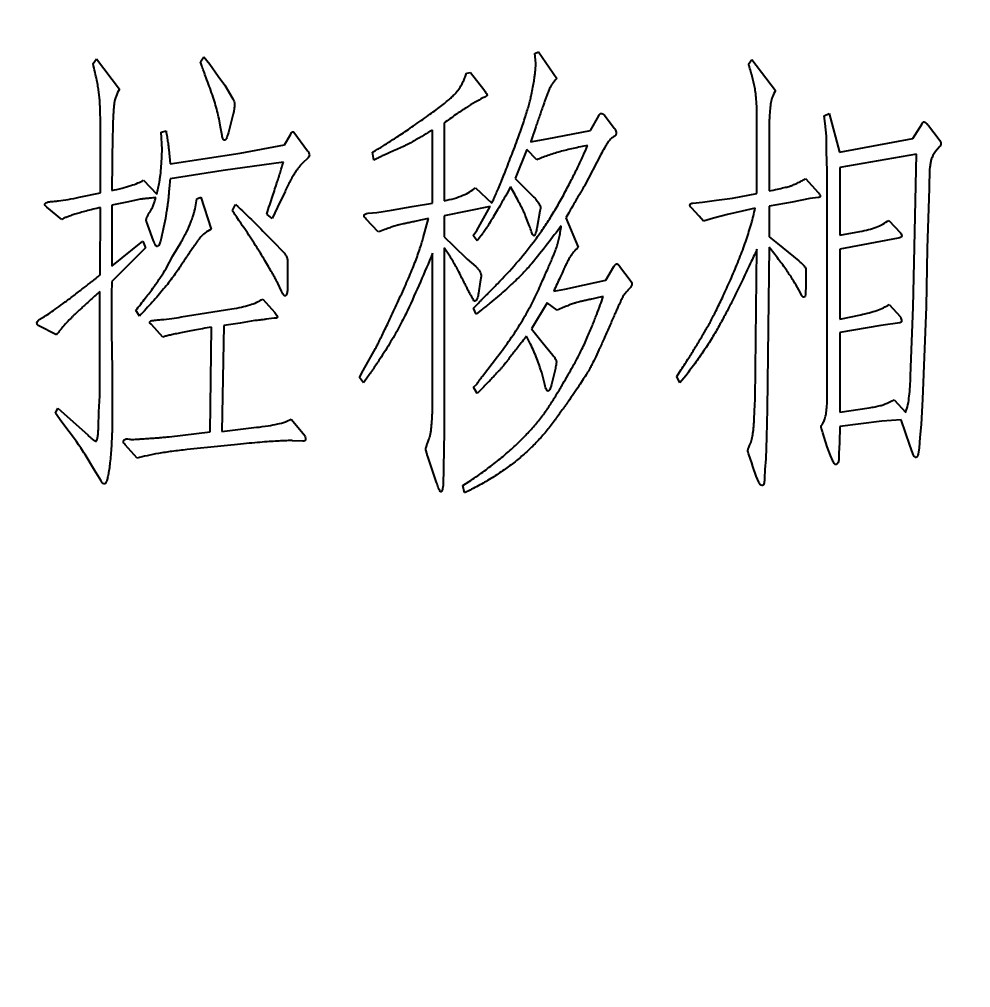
# Model space of a CAD drawing. Header units: millimetres. Extents: x 0 to 420, y 0 to 297.
# Drawn here: x 172.17 to 190.6, y 184.37 to 203.14 of the extents above; entities that cross this region are included whole.
import ezdxf

# ---------------------------------------------------------------- set-up
doc = ezdxf.new("R2010")
doc.units = ezdxf.units.MM
doc.layers.add('10', color=7, linetype='Continuous')
doc.styles.add('SLDTEXTSTYLE2', font='TXT', dxfattribs={"width": 0.7})
doc.dimstyles.new('SLDDIMSTYLE0', dxfattribs={"dimtxt": 3, "dimasz": 4.08, "dimexe": 0, "dimexo": 0.0625, "dimgap": 0.75, "dimtad": 1, "dimlfac": 0.5, "dimrnd": 1e-09, "dimzin": 12, "dimdsep": 46, "dimtxsty": 'SLDTEXTSTYLE2', "dimsah": 1, "dimcen": 0.09, "dimadec": 0, "dimazin": 3, "dimtol": 1, "dimtp": 0.01, "dimtm": 0.01, "dimtfac": 1, "dimtofl": 0, "dimtmove": 0, "dimatfit": 3, "dimfxl": 1, "dimfrac": 2, "dimtolj": 1, "dimarcsym": 0})

# ---------------------------------------------------------------- blocks, each defined once
blk = doc.blocks.new('_D')
at = {"layer": '10'}
for p, q in [((92.05, 150.02), (92.05, 268)), ((207.95, 150.02), (207.95, 268)), ((92.05, 266), (207.95, 266))]:
    blk.add_line(p, q, dxfattribs=at)
for points in [[(92.05, 266), (96.13, 265.492), (96.13, 266.508)], [(207.95, 266), (203.87, 266.508), (203.87, 265.492)]]:
    blk.add_solid(points, dxfattribs=at)
at = {"layer": '10', "char_height": 3, "attachment_point": 1, "style": 'SLDTEXTSTYLE2'}
for s, insert in [('±0.01', (150.035, 269.867)), ('57.95', (139.525, 269.867))]:
    blk.add_mtext(s, dxfattribs=dict(at, insert=insert))
blk = doc.blocks.new('_D_1')
at = {"layer": '10'}
for p, q in [((92.05, 249.98), (227, 249.98)), ((225, 249.98), (225, 150.02)), ((92.05, 150.02), (227, 150.02))]:
    blk.add_line(p, q, dxfattribs=at)
for points in [[(225, 249.98), (224.492, 245.9), (225.508, 245.9)], [(225, 150.02), (225.508, 154.1), (224.492, 154.1)]]:
    blk.add_solid(points, dxfattribs=at)
at = {"layer": '10', "char_height": 3, "attachment_point": 1, "rotation": 90, "style": 'SLDTEXTSTYLE2'}
for s, insert in [('±0.01', (221.133, 200.035)), ('49.98', (221.133, 189.525))]:
    blk.add_mtext(s, dxfattribs=dict(at, insert=insert))

msp = doc.modelspace()

# ---------------------------------------------------------------- linework, layer by layer
at = {"color": 7, "linetype": 'Continuous', "lineweight": 25}
for p, q in [((173.595, 202.279), (173.664, 202.373)), ((173.664, 202.373), (174.105, 201.786)), ((175.675, 202.313), (175.744, 202.408)), ((175.744, 202.408), (175.857, 202.27)), ((182.161, 202.477), (182.23, 202.511)), ((182.179, 202.287), (182.161, 202.477)), ((182.23, 202.511), (182.584, 201.993)), ((175.857, 202.27), (176.02, 202.037)), ((186.301, 202.27), (186.361, 202.357)), ((186.361, 202.357), (186.826, 201.761)), ((176.02, 202.037), (176.15, 201.864)), ((180.833, 202.097), (180.911, 202.106)), ((180.911, 202.106), (181.169, 201.777)), ((176.15, 201.864), (176.306, 201.597)), ((176.314, 201.303), (176.219, 200.941)), ((183.24, 200.983), (183.396, 201.269)), ((183.507, 201.277), (183.698, 201.027)), ((187.767, 201.269), (187.862, 201.312)), ((187.785, 201.121), (187.767, 201.269)), ((187.862, 201.312), (188.061, 200.562)), ((176.064, 201.045), (176.038, 201.208)), ((180.401, 201.13), (180.401, 199.621)), ((186.464, 199.759), (186.464, 201.156)), ((187.811, 200.872), (187.785, 201.121)), ((189.484, 200.829), (189.666, 201.114)), ((189.787, 201.079), (189.994, 200.811)), ((173.975, 200.914), (173.958, 199.819)), ((174.916, 200.949), (175.01, 200.976)), ((174.934, 200.613), (174.916, 200.949)), ((176.098, 200.889), (176.064, 201.045)), ((177.307, 200.707), (177.427, 200.914)), ((177.488, 200.949), (177.755, 200.587)), ((180.177, 199.577), (180.177, 200.992)), ((182.395, 200.82), (183.24, 200.983)), ((186.697, 201.001), (186.697, 199.81)), ((176.444, 200.544), (177.307, 200.707)), ((182.075, 200.76), (182.395, 200.82)), ((188.061, 200.562), (189.484, 200.829)), ((173.742, 199.775), (173.742, 200.492)), ((175.063, 200.613), (175.088, 200.336)), ((175.088, 200.336), (176.444, 200.544)), ((179.012, 200.562), (179.072, 200.596)), ((179.038, 200.406), (179.012, 200.562)), ((182.006, 200.613), (181.774, 200.051)), ((182.196, 200.414), (182.006, 200.613)), ((183.438, 200.518), (183.12, 199.913)), ((189.553, 200.527), (188.069, 200.267)), ((189.519, 198.723), (189.553, 200.527)), ((190.002, 200.665), (189.925, 200.578)), ((177.289, 200.371), (176.115, 200.207)), ((177.755, 200.44), (177.668, 200.362)), ((179.116, 200.449), (179.038, 200.406)), ((176.115, 200.207), (175.088, 200.044)), ((187.827, 195.754), (187.827, 200.138)), ((188.069, 200.267), (188.069, 198.956)), ((174.571, 200.017), (174.83, 199.75)), ((181.774, 200.051), (182.135, 199.699)), ((187.405, 200.051), (187.647, 199.784)), ((173.328, 199.69), (173.742, 199.775)), ((177.316, 199.802), (177.168, 199.499)), ((181.005, 199.871), (181.325, 199.577)), ((181.756, 199.768), (181.687, 199.888)), ((185.99, 199.672), (186.464, 199.759)), ((189.804, 199.862), (189.76, 198.697)), ((174.285, 199.603), (173.958, 199.534)), ((174.485, 199.646), (174.285, 199.603)), ((175.572, 199.465), (175.606, 199.655)), ((175.606, 199.655), (175.684, 199.69)), ((175.684, 199.69), (175.882, 199.068)), ((179.779, 199.508), (180.177, 199.577)), ((185.222, 199.577), (185.411, 199.595)), ((185.411, 199.595), (185.679, 199.629)), ((185.679, 199.629), (185.99, 199.672)), ((187.146, 199.595), (186.697, 199.517)), ((187.491, 199.664), (187.146, 199.595)), ((187.647, 199.681), (187.491, 199.664)), ((172.992, 199.257), (172.698, 199.499)), ((173.733, 198.187), (173.742, 199.491)), ((173.958, 199.534), (173.958, 198.352)), ((176.297, 199.43), (176.357, 199.551)), ((177.168, 199.499), (177.065, 199.275)), ((178.925, 199.379), (179.098, 199.396)), ((179.098, 199.396), (179.383, 199.439)), ((179.383, 199.439), (179.779, 199.508)), ((181.29, 199.508), (180.401, 199.326)), ((181.031, 199.043), (181.29, 199.508)), ((182.257, 199.422), (182.196, 199.085)), ((185.342, 199.319), (185.196, 199.482)), ((186.179, 199.422), (185.894, 199.353)), ((186.43, 199.474), (186.179, 199.422)), ((186.697, 199.517), (186.697, 198.921)), ((177.065, 199.275), (176.961, 199.361)), ((179.123, 199.016), (178.891, 199.266)), ((179.995, 198.905), (180.099, 199.275)), ((180.401, 199.326), (180.401, 198.921)), ((182.057, 199.128), (181.972, 199.344)), ((182.757, 199.292), (182.998, 198.723)), ((185.429, 199.223), (185.342, 199.319)), ((185.618, 199.284), (185.429, 199.223)), ((185.894, 199.353), (185.618, 199.284)), ((189.019, 199.241), (189.243, 198.999)), ((174.769, 198.843), (174.658, 199.146)), ((180.962, 198.947), (181.031, 199.043)), ((188.069, 198.956), (188.458, 199.025)), ((173.958, 198.352), (174.562, 198.836)), ((174.562, 198.836), (174.614, 198.705)), ((175.141, 198.55), (175.304, 198.818)), ((177.065, 198.852), (177.307, 198.602)), ((180.401, 198.921), (180.582, 198.749)), ((181.04, 198.843), (180.962, 198.947)), ((181.118, 198.947), (181.04, 198.843)), ((186.697, 198.921), (186.861, 198.792)), ((189.2, 198.896), (188.069, 198.68)), ((174.614, 198.705), (173.958, 198.058)), ((180.401, 198.705), (180.401, 195.142)), ((180.522, 198.525), (180.401, 198.705)), ((180.582, 198.749), (180.849, 198.49)), ((186.43, 195.771), (186.464, 198.68)), ((186.697, 198.723), (186.663, 195.582)), ((186.861, 198.792), (187.275, 198.456)), ((188.069, 198.68), (188.069, 197.324)), ((189.493, 197.558), (189.519, 198.723)), ((189.76, 198.697), (189.744, 197.566)), ((175.01, 198.309), (175.141, 198.55)), ((180.177, 195.832), (180.177, 198.602)), ((180.849, 198.49), (181.014, 198.343)), ((177.367, 198.334), (177.367, 197.964)), ((183.534, 198.084), (183.689, 198.343)), ((183.801, 198.352), (184.008, 198.084)), ((181.118, 198.153), (181.1, 198.049)), ((183.12, 197.989), (183.534, 198.084)), ((187.413, 198.136), (187.413, 197.964)), ((177.246, 197.869), (177.177, 198.024)), ((181.1, 198.049), (181.065, 197.826)), ((182.524, 197.869), (182.74, 197.904)), ((182.74, 197.904), (183.12, 197.989)), ((187.336, 197.782), (187.275, 197.895)), ((187.413, 197.964), (187.405, 197.826)), ((173.725, 195.84), (173.725, 197.86)), ((176.883, 197.713), (177.116, 197.455)), ((174.493, 197.386), (174.424, 197.497)), ((175.304, 197.368), (176.288, 197.524)), ((180.971, 197.54), (181.049, 197.618)), ((181.022, 197.42), (180.971, 197.54)), ((181.125, 197.506), (181.022, 197.42)), ((182.395, 197.644), (182.092, 197.135)), ((182.593, 197.497), (182.395, 197.644)), ((189.028, 197.609), (189.243, 197.368)), ((189.442, 196.229), (189.493, 197.558)), ((189.744, 197.566), (189.675, 195.771)), ((172.552, 197.317), (172.655, 197.377)), ((177.108, 197.342), (176.952, 197.324)), ((188.069, 197.324), (188.476, 197.411)), ((172.888, 197.023), (172.534, 197.204)), ((174.95, 196.979), (174.727, 197.221)), ((175.866, 195.142), (175.891, 197.17)), ((176.133, 197.204), (176.089, 195.15)), ((176.444, 197.248), (176.133, 197.204)), ((176.729, 197.299), (176.444, 197.248)), ((182.092, 197.135), (182.299, 196.876)), ((188.863, 197.204), (188.069, 197.066)), ((189.235, 197.255), (188.863, 197.204)), ((182.075, 196.841), (181.997, 196.997)), ((188.069, 197.066), (188.069, 195.522)), ((173.958, 196.833), (173.967, 196.22)), ((178.831, 196.332), (179.072, 196.755)), ((182.299, 196.876), (182.506, 196.626)), ((181.143, 196.22), (181.436, 196.599)), ((173.967, 196.22), (173.967, 195.607)), ((178.762, 196.194), (178.831, 196.332)), ((178.839, 196.091), (178.762, 196.194)), ((178.9, 196.178), (178.839, 196.091)), ((182.352, 196.056), (182.291, 196.289)), ((182.55, 196.341), (182.481, 196.056)), ((184.911, 196.212), (184.997, 196.35)), ((184.971, 196.091), (184.911, 196.212)), ((185.084, 196.229), (184.971, 196.091)), ((180.971, 196.005), (181.031, 196.065)), ((181.04, 195.883), (180.971, 196.005)), ((173.708, 195.529), (173.725, 195.84)), ((181.109, 195.953), (181.04, 195.883)), ((189.001, 195.702), (189.062, 195.736)), ((189.062, 195.736), (189.122, 195.763)), ((189.122, 195.763), (189.346, 195.513)), ((189.675, 195.771), (189.649, 195.28)), ((172.87, 195.504), (172.914, 195.598)), ((172.992, 195.331), (172.87, 195.504)), ((172.914, 195.598), (173.5, 195.073)), ((173.699, 195.228), (173.708, 195.529)), ((186.663, 195.582), (186.646, 195.038)), ((188.069, 195.522), (188.639, 195.607)), ((173.277, 194.951), (172.992, 195.331)), ((177.436, 195.384), (177.668, 195.107)), ((188.069, 195.246), (188.061, 194.926)), ((188.881, 195.349), (188.069, 195.246)), ((189.261, 195.375), (188.881, 195.349)), ((189.424, 194.882), (189.261, 195.375)), ((189.649, 195.28), (189.622, 195.029)), ((175.072, 195.046), (175.866, 195.142)), ((176.089, 195.15), (176.763, 195.228)), ((180.401, 195.142), (180.384, 194.097)), ((187.767, 195.038), (187.742, 195.124)), ((174.45, 194.632), (174.216, 194.891)), ((176.073, 194.866), (175.417, 194.797)), ((177.661, 194.96), (177.461, 194.969)), ((186.646, 195.038), (186.637, 194.615)), ((187.827, 194.848), (187.767, 195.038)), ((188.061, 194.926), (188.052, 194.728)), ((189.484, 194.719), (189.424, 194.882)), ((189.622, 195.029), (189.606, 194.831)), ((173.622, 194.399), (173.44, 194.701)), ((186.361, 194.537), (186.308, 194.701)), ((187.889, 194.684), (187.827, 194.848)), ((187.931, 194.581), (187.889, 194.684)), ((188.052, 194.728), (188.052, 194.606)), ((189.606, 194.831), (189.588, 194.71)), ((180.255, 194.158), (180.099, 194.624)), ((186.386, 194.468), (186.361, 194.537)), ((186.637, 194.615), (186.619, 194.408)), ((173.751, 194.192), (173.622, 194.399)), ((186.447, 194.279), (186.386, 194.468)), ((186.619, 194.408), (186.611, 194.244)), ((180.764, 194.097), (180.884, 194.175)), ((186.499, 194.166), (186.447, 194.279)), ((180.798, 193.959), (180.764, 194.097)), ((180.902, 194.01), (180.798, 193.959))]:
    msp.add_line(p, q, dxfattribs=at)
for points, knots in [([(173.742, 200.492), (173.742, 200.564), (173.743, 200.701), (173.741, 200.898), (173.74, 201.077), (173.737, 201.237), (173.733, 201.381), (173.729, 201.511), (173.72, 201.625), (173.708, 201.732), (173.69, 201.842), (173.666, 201.968), (173.634, 202.116), (173.608, 202.222), (173.595, 202.279)], [0, 0, 0, 0, 0.1194027, 0.2288575, 0.3283623, 0.417215, 0.4968453, 0.5686854, 0.6328443, 0.6886491, 0.746955, 0.8186014, 0.9029391, 1, 1, 1, 1]), ([(176.038, 201.208), (176.027, 201.258), (176.004, 201.359), (175.96, 201.514), (175.908, 201.676), (175.849, 201.84), (175.792, 201.993), (175.745, 202.125), (175.705, 202.228), (175.684, 202.288), (175.675, 202.313)], [0, 0, 0, 0, 0.1297652, 0.2678342, 0.4144366, 0.5693944, 0.7157125, 0.8373463, 0.9312041, 1, 1, 1, 1]), ([(181.325, 199.577), (181.338, 199.604), (181.366, 199.662), (181.409, 199.756), (181.455, 199.866), (181.506, 199.988), (181.563, 200.125), (181.62, 200.277), (181.685, 200.442), (181.751, 200.617), (181.816, 200.792), (181.876, 200.958), (181.93, 201.111), (181.976, 201.25), (182.014, 201.377), (182.048, 201.488), (182.074, 201.587), (182.096, 201.698), (182.119, 201.816), (182.141, 201.939), (182.157, 202.038), (182.166, 202.116), (182.17, 202.178), (182.177, 202.225), (182.177, 202.26), (182.178, 202.28), (182.179, 202.287)], [0, 0, 0, 0, 0.031236, 0.067691, 0.109013, 0.155568, 0.207358, 0.264469, 0.326402, 0.393413, 0.460686, 0.522567, 0.579057, 0.630869, 0.676747, 0.717824, 0.753436, 0.784076, 0.83605, 0.880133, 0.915018, 0.942059, 0.962728, 0.979388, 0.99193, 1, 1, 1, 1]), ([(186.464, 201.156), (186.464, 201.226), (186.463, 201.356), (186.456, 201.536), (186.443, 201.686), (186.416, 201.85), (186.371, 202.042), (186.325, 202.192), (186.301, 202.27)], [0, 0, 0, 0, 0.185275, 0.344699, 0.47745, 0.58498, 0.784463, 1, 1, 1, 1]), ([(179.072, 200.596), (179.098, 200.611), (179.152, 200.642), (179.238, 200.695), (179.332, 200.758), (179.439, 200.823), (179.552, 200.902), (179.678, 200.984), (179.812, 201.076), (179.952, 201.174), (180.089, 201.27), (180.216, 201.362), (180.328, 201.446), (180.424, 201.524), (180.507, 201.593), (180.574, 201.656), (180.629, 201.709), (180.677, 201.772), (180.724, 201.844), (180.771, 201.929), (180.807, 202.013), (180.824, 202.07), (180.833, 202.097)], [0, 0, 0, 0, 0.037666, 0.080259, 0.128088, 0.181488, 0.239691, 0.303458, 0.372494, 0.446503, 0.520067, 0.586446, 0.64566, 0.698504, 0.743911, 0.78305, 0.814877, 0.840369, 0.883833, 0.9246, 0.963476, 1, 1, 1, 1]), ([(182.584, 201.993), (182.554, 201.959), (182.501, 201.897), (182.451, 201.819), (182.428, 201.763), (182.412, 201.725), (182.396, 201.674), (182.371, 201.613), (182.347, 201.539), (182.315, 201.456), (182.283, 201.359), (182.247, 201.256), (182.211, 201.154), (182.18, 201.059), (182.15, 200.979), (182.128, 200.91), (182.109, 200.854), (182.094, 200.812), (182.083, 200.781), (182.078, 200.766), (182.075, 200.76)], [0, 0, 0, 0, 0.1021202, 0.1832415, 0.2049861, 0.2357377, 0.2760716, 0.3248615, 0.3823531, 0.4491919, 0.5247398, 0.609316, 0.6929932, 0.7673323, 0.8308426, 0.8850164, 0.9283597, 0.9626751, 0.9858514, 1, 1, 1, 1]), ([(174.105, 201.786), (174.082, 201.741), (174.037, 201.653), (174.006, 201.528), (173.993, 201.408), (173.987, 201.279), (173.978, 201.11), (173.976, 200.984), (173.975, 200.914)], [0, 0, 0, 0, 0.170651, 0.330631, 0.431657, 0.575304, 0.766205, 1, 1, 1, 1]), ([(181.169, 201.777), (181.178, 201.765), (181.194, 201.742), (181.213, 201.711), (181.226, 201.689), (181.234, 201.672), (181.231, 201.655), (181.212, 201.644), (181.187, 201.628), (181.165, 201.619), (181.152, 201.614)], [0, 0, 0, 0, 0.205606, 0.36451, 0.480123, 0.551143, 0.602907, 0.69061, 0.821564, 1, 1, 1, 1]), ([(186.826, 201.761), (186.804, 201.72), (186.763, 201.645), (186.727, 201.522), (186.717, 201.392), (186.707, 201.275), (186.702, 201.177), (186.7, 201.11), (186.697, 201.052), (186.697, 201.017), (186.697, 201.001)], [0, 0, 0, 0, 0.177397, 0.329377, 0.486134, 0.680113, 0.778583, 0.865519, 0.939352, 1, 1, 1, 1]), ([(176.306, 201.597), (176.315, 201.58), (176.334, 201.548), (176.341, 201.5), (176.339, 201.458), (176.333, 201.416), (176.326, 201.363), (176.318, 201.324), (176.314, 201.303)], [0, 0, 0, 0, 0.192714, 0.368425, 0.469901, 0.61033, 0.78538, 1, 1, 1, 1]), ([(181.152, 201.614), (181.102, 201.587), (180.991, 201.528), (180.816, 201.419), (180.615, 201.285), (180.475, 201.184), (180.401, 201.13)], [0, 0, 0, 0, 0.191855, 0.421531, 0.691473, 1, 1, 1, 1]), ([(183.396, 201.269), (183.402, 201.28), (183.413, 201.301), (183.445, 201.319), (183.48, 201.305), (183.497, 201.288), (183.507, 201.277)], [0, 0, 0, 0, 0.282135, 0.481635, 0.696131, 1, 1, 1, 1]), ([(189.666, 201.114), (189.671, 201.125), (189.678, 201.143), (189.703, 201.156), (189.72, 201.144), (189.739, 201.131), (189.762, 201.108), (189.778, 201.09), (189.787, 201.079)], [0, 0, 0, 0, 0.215133, 0.337937, 0.422923, 0.564317, 0.752518, 1, 1, 1, 1]), ([(175.01, 200.976), (175.017, 200.937), (175.029, 200.865), (175.044, 200.766), (175.057, 200.684), (175.061, 200.634), (175.063, 200.613)], [0, 0, 0, 0, 0.32133, 0.596285, 0.82146, 1, 1, 1, 1]), ([(176.219, 200.941), (176.212, 200.919), (176.201, 200.879), (176.183, 200.831), (176.165, 200.802), (176.142, 200.791), (176.124, 200.804), (176.112, 200.824), (176.103, 200.853), (176.1, 200.876), (176.098, 200.889)], [0, 0, 0, 0, 0.250992, 0.431997, 0.545337, 0.612734, 0.675718, 0.757449, 0.862115, 1, 1, 1, 1]), ([(177.427, 200.914), (177.432, 200.924), (177.44, 200.94), (177.456, 200.959), (177.476, 200.961), (177.484, 200.953), (177.488, 200.949)], [0, 0, 0, 0, 0.3763871, 0.6369727, 0.7996617, 1, 1, 1, 1]), ([(180.177, 200.992), (180.12, 200.959), (180.008, 200.892), (179.867, 200.81), (179.749, 200.743), (179.649, 200.694), (179.54, 200.64), (179.423, 200.588), (179.315, 200.54), (179.226, 200.5), (179.162, 200.471), (179.128, 200.455), (179.116, 200.449)], [0, 0, 0, 0, 0.165712, 0.327949, 0.411395, 0.504813, 0.607338, 0.719044, 0.824548, 0.90558, 0.964536, 1, 1, 1, 1]), ([(183.698, 201.027), (183.71, 201.01), (183.731, 200.981), (183.739, 200.936), (183.732, 200.905), (183.719, 200.881), (183.687, 200.86), (183.647, 200.836), (183.602, 200.792), (183.557, 200.727), (183.5, 200.633), (183.461, 200.559), (183.438, 200.518)], [0, 0, 0, 0, 0.100164, 0.166537, 0.214771, 0.247815, 0.297423, 0.393478, 0.47319, 0.597792, 0.775278, 1, 1, 1, 1]), ([(187.827, 200.138), (187.826, 200.163), (187.823, 200.218), (187.821, 200.308), (187.816, 200.41), (187.814, 200.521), (187.813, 200.631), (187.812, 200.727), (187.81, 200.806), (187.811, 200.852), (187.811, 200.872)], [0, 0, 0, 0, 0.102884, 0.224842, 0.364263, 0.522782, 0.67953, 0.810158, 0.918147, 1, 1, 1, 1]), ([(181.049, 197.618), (181.051, 197.621), (181.059, 197.629), (181.077, 197.647), (181.106, 197.678), (181.148, 197.721), (181.203, 197.776), (181.269, 197.843), (181.347, 197.923), (181.528, 198.109), (181.801, 198.4), (182.08, 198.747), (182.29, 199.035), (182.443, 199.266), (182.593, 199.512), (182.735, 199.769), (182.869, 200.023), (182.987, 200.264), (183.093, 200.483), (183.152, 200.624), (183.18, 200.691)], [0, 0, 0, 0, 0.002399, 0.009116, 0.020395, 0.03647, 0.056864, 0.082055, 0.111564, 0.145634, 0.289214, 0.428888, 0.499331, 0.573011, 0.649294, 0.728877, 0.806732, 0.877894, 0.942398, 1, 1, 1, 1]), ([(183.18, 200.691), (183.087, 200.673), (182.908, 200.638), (182.65, 200.574), (182.414, 200.501), (182.266, 200.443), (182.196, 200.414)], [0, 0, 0, 0, 0.277553, 0.534838, 0.776801, 1, 1, 1, 1]), ([(189.994, 200.811), (190.004, 200.796), (190.019, 200.771), (190.032, 200.731), (190.024, 200.695), (190.01, 200.676), (190.002, 200.665)], [0, 0, 0, 0, 0.329228, 0.559959, 0.755943, 1, 1, 1, 1]), ([(174.83, 199.75), (174.839, 199.788), (174.856, 199.866), (174.879, 199.965), (174.893, 200.054), (174.906, 200.134), (174.912, 200.227), (174.92, 200.327), (174.926, 200.423), (174.929, 200.504), (174.932, 200.565), (174.933, 200.599), (174.934, 200.613)], [0, 0, 0, 0, 0.135283, 0.273431, 0.352314, 0.444243, 0.55172, 0.672364, 0.789981, 0.883994, 0.953022, 1, 1, 1, 1]), ([(177.755, 200.587), (177.765, 200.572), (177.781, 200.548), (177.787, 200.52), (177.79, 200.509)], [0, 0, 0, 0, 0.613346, 1, 1, 1, 1]), ([(177.79, 200.509), (177.786, 200.496), (177.78, 200.47), (177.763, 200.45), (177.755, 200.44)], [0, 0, 0, 0, 0.51812, 1, 1, 1, 1]), ([(189.925, 200.578), (189.907, 200.553), (189.873, 200.505), (189.84, 200.424), (189.823, 200.342), (189.813, 200.268), (189.808, 200.193), (189.806, 200.108), (189.803, 199.994), (189.804, 199.909), (189.804, 199.862)], [0, 0, 0, 0, 0.1259422, 0.2397624, 0.3495024, 0.4645081, 0.5406519, 0.656381, 0.808355, 1, 1, 1, 1]), ([(176.961, 199.361), (176.98, 199.42), (177.017, 199.534), (177.071, 199.697), (177.12, 199.846), (177.163, 199.98), (177.201, 200.099), (177.235, 200.203), (177.262, 200.292), (177.28, 200.346), (177.289, 200.371)], [0, 0, 0, 0, 0.175932, 0.338151, 0.485139, 0.61804, 0.73571, 0.838149, 0.926506, 1, 1, 1, 1]), ([(177.668, 200.362), (177.656, 200.35), (177.629, 200.324), (177.589, 200.277), (177.549, 200.22), (177.505, 200.156), (177.461, 200.081), (177.413, 199.997), (177.365, 199.903), (177.332, 199.837), (177.316, 199.802)], [0, 0, 0, 0, 0.07883, 0.170145, 0.274719, 0.392533, 0.522741, 0.668174, 0.82636, 1, 1, 1, 1]), ([(173.958, 199.819), (174.025, 199.834), (174.149, 199.861), (174.317, 199.912), (174.457, 199.959), (174.536, 199.999), (174.571, 200.017)], [0, 0, 0, 0, 0.317525, 0.590118, 0.817528, 1, 1, 1, 1]), ([(175.088, 200.044), (175.084, 199.996), (175.075, 199.906), (175.063, 199.785), (175.057, 199.69), (175.05, 199.625), (175.045, 199.572), (175.034, 199.514), (175.022, 199.433), (175, 199.292), (174.965, 199.098), (174.923, 198.922), (174.894, 198.812), (174.879, 198.772), (174.864, 198.746), (174.843, 198.733), (174.821, 198.741), (174.804, 198.763), (174.785, 198.798), (174.775, 198.827), (174.769, 198.843)], [0, 0, 0, 0, 0.098064, 0.182206, 0.247193, 0.290595, 0.314918, 0.354254, 0.410204, 0.481915, 0.643533, 0.809462, 0.847191, 0.875099, 0.894984, 0.907737, 0.920313, 0.938035, 0.964713, 1, 1, 1, 1]), ([(186.697, 199.81), (186.753, 199.821), (186.852, 199.842), (186.981, 199.873), (187.074, 199.895), (187.15, 199.919), (187.223, 199.953), (187.291, 199.987), (187.343, 200.014), (187.373, 200.032), (187.393, 200.042), (187.402, 200.049), (187.405, 200.051)], [0, 0, 0, 0, 0.225562, 0.403299, 0.529184, 0.605889, 0.71904, 0.847995, 0.909458, 0.954271, 0.985409, 1, 1, 1, 1]), ([(180.401, 199.621), (180.467, 199.635), (180.59, 199.661), (180.756, 199.721), (180.897, 199.785), (180.971, 199.844), (181.005, 199.871)], [0, 0, 0, 0, 0.30614, 0.572686, 0.8009, 1, 1, 1, 1]), ([(181.687, 199.888), (181.655, 199.829), (181.593, 199.717), (181.501, 199.559), (181.421, 199.416), (181.344, 199.291), (181.279, 199.18), (181.218, 199.088), (181.167, 199.011), (181.133, 198.967), (181.118, 198.947)], [0, 0, 0, 0, 0.182026, 0.34804, 0.497915, 0.630819, 0.747584, 0.847483, 0.931915, 1, 1, 1, 1]), ([(181.972, 199.344), (181.96, 199.372), (181.934, 199.433), (181.884, 199.529), (181.825, 199.643), (181.78, 199.724), (181.756, 199.768)], [0, 0, 0, 0, 0.18787, 0.4163856, 0.6870631, 1, 1, 1, 1]), ([(183.12, 199.913), (183.116, 199.905), (183.104, 199.883), (183.081, 199.843), (183.049, 199.789), (183.01, 199.718), (182.958, 199.634), (182.9, 199.532), (182.832, 199.417), (182.783, 199.335), (182.757, 199.292)], [0, 0, 0, 0, 0.038141, 0.103362, 0.191719, 0.302328, 0.440945, 0.603338, 0.788877, 1, 1, 1, 1]), ([(187.647, 199.784), (187.658, 199.771), (187.675, 199.749), (187.696, 199.715), (187.679, 199.685), (187.659, 199.682), (187.647, 199.681)], [0, 0, 0, 0, 0.370843, 0.60044, 0.764877, 1, 1, 1, 1]), ([(172.698, 199.499), (172.689, 199.505), (172.674, 199.516), (172.661, 199.536), (172.655, 199.555), (172.672, 199.574), (172.695, 199.591), (172.726, 199.599), (172.758, 199.601), (172.799, 199.608), (172.857, 199.612), (172.963, 199.623), (173.123, 199.646), (173.256, 199.674), (173.328, 199.69)], [0, 0, 0, 0, 0.041592, 0.071778, 0.092149, 0.113981, 0.163227, 0.205088, 0.237078, 0.291077, 0.366724, 0.466025, 0.711351, 1, 1, 1, 1]), ([(174.812, 199.681), (174.772, 199.677), (174.7, 199.67), (174.606, 199.66), (174.537, 199.652), (174.499, 199.648), (174.485, 199.646)], [0, 0, 0, 0, 0.366821, 0.655955, 0.867013, 1, 1, 1, 1]), ([(174.658, 199.146), (174.652, 199.159), (174.642, 199.182), (174.635, 199.213), (174.626, 199.236), (174.626, 199.256), (174.631, 199.273), (174.633, 199.291), (174.643, 199.309), (174.656, 199.332), (174.674, 199.366), (174.702, 199.407), (174.733, 199.459), (174.76, 199.524), (174.789, 199.598), (174.804, 199.652), (174.812, 199.681)], [0, 0, 0, 0, 0.071094, 0.128217, 0.167207, 0.19361, 0.229429, 0.260932, 0.287518, 0.332825, 0.398871, 0.484937, 0.589468, 0.709662, 0.846152, 1, 1, 1, 1]), ([(182.135, 199.699), (182.149, 199.684), (182.173, 199.657), (182.204, 199.618), (182.228, 199.586), (182.245, 199.552), (182.258, 199.523), (182.27, 199.495), (182.269, 199.462), (182.262, 199.438), (182.257, 199.422)], [0, 0, 0, 0, 0.187253, 0.34112, 0.467769, 0.562714, 0.695303, 0.767505, 0.8436, 1, 1, 1, 1]), ([(185.196, 199.482), (185.189, 199.489), (185.174, 199.503), (185.161, 199.533), (185.178, 199.571), (185.206, 199.575), (185.222, 199.577)], [0, 0, 0, 0, 0.216323, 0.441971, 0.6659, 1, 1, 1, 1]), ([(173.742, 199.491), (173.693, 199.48), (173.599, 199.457), (173.467, 199.423), (173.35, 199.39), (173.249, 199.362), (173.162, 199.334), (173.092, 199.306), (173.035, 199.284), (173.005, 199.265), (172.992, 199.257)], [0, 0, 0, 0, 0.19196, 0.366222, 0.519277, 0.65428, 0.768651, 0.864133, 0.941862, 1, 1, 1, 1]), ([(175.304, 198.818), (175.339, 198.882), (175.408, 199.008), (175.478, 199.168), (175.519, 199.288), (175.547, 199.359), (175.562, 199.417), (175.569, 199.45), (175.572, 199.465)], [0, 0, 0, 0, 0.314319, 0.611935, 0.745543, 0.853799, 0.938586, 1, 1, 1, 1]), ([(177.177, 198.024), (177.169, 198.038), (177.149, 198.073), (177.112, 198.139), (177.06, 198.229), (176.996, 198.34), (176.923, 198.469), (176.837, 198.61), (176.741, 198.76), (176.639, 198.916), (176.539, 199.068), (176.446, 199.205), (176.367, 199.324), (176.319, 199.397), (176.297, 199.43)], [0, 0, 0, 0, 0.029325, 0.074508, 0.136597, 0.215594, 0.306341, 0.405532, 0.513209, 0.628984, 0.742405, 0.841727, 0.927805, 1, 1, 1, 1]), ([(176.357, 199.551), (176.476, 199.439), (176.717, 199.212), (176.948, 198.973), (177.065, 198.852)], [0, 0, 0, 0, 0.492331, 1, 1, 1, 1]), ([(178.891, 199.266), (178.879, 199.277), (178.858, 199.295), (178.844, 199.337), (178.876, 199.372), (178.907, 199.376), (178.925, 199.379)], [0, 0, 0, 0, 0.272612, 0.477524, 0.683504, 1, 1, 1, 1]), ([(184.997, 196.35), (185.046, 196.425), (185.14, 196.57), (185.272, 196.782), (185.392, 196.98), (185.484, 197.139), (185.557, 197.266), (185.61, 197.371), (185.67, 197.485), (185.731, 197.61), (185.795, 197.744), (185.861, 197.89), (185.932, 198.046), (186.028, 198.264), (186.141, 198.538), (186.259, 198.862), (186.356, 199.171), (186.406, 199.375), (186.43, 199.474)], [0, 0, 0, 0, 0.077938, 0.149944, 0.21705, 0.278764, 0.309759, 0.344035, 0.381122, 0.421519, 0.464571, 0.510956, 0.560496, 0.613044, 0.718293, 0.817951, 0.911741, 1, 1, 1, 1]), ([(180.099, 199.275), (180.057, 199.266), (179.977, 199.25), (179.865, 199.225), (179.766, 199.205), (179.682, 199.187), (179.612, 199.172), (179.556, 199.159), (179.514, 199.148), (179.473, 199.14), (179.42, 199.123), (179.343, 199.096), (179.241, 199.06), (179.165, 199.032), (179.123, 199.016)], [0, 0, 0, 0, 0.127936, 0.241746, 0.341166, 0.426457, 0.497621, 0.55343, 0.596356, 0.624877, 0.678882, 0.760437, 0.866393, 1, 1, 1, 1]), ([(188.458, 199.025), (188.514, 199.035), (188.622, 199.056), (188.772, 199.105), (188.905, 199.164), (188.982, 199.216), (189.019, 199.241)], [0, 0, 0, 0, 0.2823166, 0.5415716, 0.780174, 1, 1, 1, 1]), ([(175.882, 199.068), (175.841, 199.046), (175.759, 199.001), (175.682, 198.922), (175.635, 198.86), (175.604, 198.817), (175.567, 198.765), (175.525, 198.703), (175.476, 198.632), (175.422, 198.551), (175.362, 198.461), (175.298, 198.361), (175.227, 198.255), (175.146, 198.144), (175.058, 198.027), (174.961, 197.908), (174.855, 197.783), (174.743, 197.654), (174.621, 197.521), (174.536, 197.432), (174.493, 197.386)], [0, 0, 0, 0, 0.063531, 0.128193, 0.147298, 0.171065, 0.200315, 0.234241, 0.273658, 0.317759, 0.367352, 0.421632, 0.479949, 0.542511, 0.609027, 0.679433, 0.753412, 0.831435, 0.913477, 1, 1, 1, 1]), ([(182.671, 199.137), (182.581, 199.017), (182.395, 198.77), (182.177, 198.495), (182.016, 198.308), (181.922, 198.207), (181.816, 198.102), (181.7, 197.991), (181.572, 197.876), (181.433, 197.757), (181.284, 197.632), (181.179, 197.549), (181.125, 197.506)], [0, 0, 0, 0, 0.199761, 0.410514, 0.466741, 0.528065, 0.593763, 0.665087, 0.741306, 0.82205, 0.908515, 1, 1, 1, 1]), ([(181.436, 196.599), (181.519, 196.71), (181.68, 196.925), (181.895, 197.254), (182.08, 197.578), (182.21, 197.844), (182.298, 198.048), (182.358, 198.184), (182.413, 198.305), (182.458, 198.413), (182.497, 198.507), (182.53, 198.585), (182.556, 198.65), (182.58, 198.719), (182.607, 198.8), (182.632, 198.903), (182.653, 199.016), (182.665, 199.096), (182.671, 199.137)], [0, 0, 0, 0, 0.145237, 0.283117, 0.413844, 0.537761, 0.595668, 0.647738, 0.694382, 0.735835, 0.770862, 0.801053, 0.825653, 0.844261, 0.878203, 0.915234, 0.955923, 1, 1, 1, 1]), ([(182.196, 199.085), (182.191, 199.059), (182.182, 199.016), (182.167, 198.972), (182.147, 198.936), (182.107, 198.965), (182.09, 199.032), (182.07, 199.092), (182.057, 199.128)], [0, 0, 0, 0, 0.212622, 0.351848, 0.421705, 0.476792, 0.686126, 1, 1, 1, 1]), ([(189.243, 198.999), (189.252, 198.987), (189.267, 198.967), (189.272, 198.928), (189.241, 198.902), (189.216, 198.898), (189.2, 198.896)], [0, 0, 0, 0, 0.30045, 0.493406, 0.69491, 1, 1, 1, 1]), ([(179.072, 196.755), (179.084, 196.779), (179.11, 196.83), (179.153, 196.915), (179.201, 197.015), (179.256, 197.13), (179.318, 197.259), (179.385, 197.403), (179.459, 197.562), (179.538, 197.732), (179.617, 197.904), (179.691, 198.073), (179.759, 198.232), (179.821, 198.383), (179.875, 198.525), (179.92, 198.66), (179.962, 198.784), (179.985, 198.866), (179.995, 198.905)], [0, 0, 0, 0, 0.03369, 0.073971, 0.121335, 0.175784, 0.236828, 0.304961, 0.379689, 0.461508, 0.544319, 0.623025, 0.697141, 0.766681, 0.831467, 0.89206, 0.948337, 1, 1, 1, 1]), ([(182.998, 198.723), (182.968, 198.69), (182.916, 198.631), (182.859, 198.562), (182.829, 198.511), (182.806, 198.469), (182.777, 198.409), (182.739, 198.334), (182.697, 198.241), (182.645, 198.132), (182.587, 198.006), (182.546, 197.916), (182.524, 197.869)], [0, 0, 0, 0, 0.137323, 0.240367, 0.270712, 0.319617, 0.386527, 0.472059, 0.576829, 0.699048, 0.841074, 1, 1, 1, 1]), ([(186.464, 198.68), (186.448, 198.645), (186.41, 198.566), (186.348, 198.432), (186.27, 198.273), (186.185, 198.087), (186.088, 197.884), (185.982, 197.67), (185.867, 197.45), (185.746, 197.221), (185.61, 196.985), (185.455, 196.74), (185.279, 196.486), (185.15, 196.316), (185.084, 196.229)], [0, 0, 0, 0, 0.041163, 0.09328, 0.156135, 0.230161, 0.311064, 0.395605, 0.483397, 0.574862, 0.671125, 0.773623, 0.883404, 1, 1, 1, 1]), ([(187.275, 197.895), (187.241, 197.953), (187.168, 198.08), (187.035, 198.276), (186.878, 198.494), (186.76, 198.644), (186.697, 198.723)], [0, 0, 0, 0, 0.201233, 0.433733, 0.700807, 1, 1, 1, 1]), ([(177.307, 198.602), (177.316, 198.586), (177.334, 198.56), (177.354, 198.526), (177.36, 198.492), (177.366, 198.454), (177.365, 198.399), (177.366, 198.358), (177.367, 198.334)], [0, 0, 0, 0, 0.194402, 0.336859, 0.420768, 0.558495, 0.749675, 1, 1, 1, 1]), ([(180.177, 198.602), (180.098, 198.417), (179.94, 198.045), (179.753, 197.629), (179.62, 197.348), (179.543, 197.199), (179.458, 197.044), (179.362, 196.883), (179.26, 196.715), (179.147, 196.542), (179.028, 196.361), (178.943, 196.24), (178.9, 196.178)], [0, 0, 0, 0, 0.219307, 0.440917, 0.498158, 0.558934, 0.623707, 0.691708, 0.763139, 0.838523, 0.917384, 1, 1, 1, 1]), ([(181.005, 197.678), (181, 197.676), (180.99, 197.672), (180.975, 197.684), (180.966, 197.707), (180.947, 197.738), (180.924, 197.779), (180.898, 197.821), (180.872, 197.871), (180.84, 197.933), (180.796, 198.019), (180.745, 198.124), (180.689, 198.237), (180.631, 198.343), (180.577, 198.439), (180.54, 198.497), (180.522, 198.525)], [0, 0, 0, 0, 0.016, 0.029991, 0.053737, 0.0908, 0.140056, 0.195737, 0.239717, 0.310872, 0.408058, 0.533589, 0.666639, 0.788765, 0.900593, 1, 1, 1, 1]), ([(187.275, 198.456), (187.293, 198.44), (187.325, 198.413), (187.365, 198.375), (187.391, 198.346), (187.408, 198.318), (187.411, 198.278), (187.414, 198.231), (187.413, 198.181), (187.413, 198.15), (187.413, 198.136)], [0, 0, 0, 0, 0.1916881, 0.3394247, 0.4389751, 0.5018431, 0.6059995, 0.7465767, 0.8904115, 1, 1, 1, 1]), ([(174.424, 197.497), (174.487, 197.576), (174.606, 197.726), (174.768, 197.94), (174.901, 198.131), (174.976, 198.253), (175.01, 198.309)], [0, 0, 0, 0, 0.304121, 0.571922, 0.802914, 1, 1, 1, 1]), ([(181.014, 198.343), (181.03, 198.328), (181.059, 198.299), (181.093, 198.252), (181.114, 198.202), (181.116, 198.169), (181.118, 198.153)], [0, 0, 0, 0, 0.292133, 0.551517, 0.785845, 1, 1, 1, 1]), ([(183.689, 198.343), (183.698, 198.356), (183.712, 198.376), (183.739, 198.404), (183.774, 198.385), (183.791, 198.365), (183.801, 198.352)], [0, 0, 0, 0, 0.325443, 0.491466, 0.659552, 1, 1, 1, 1]), ([(172.655, 197.377), (172.691, 197.4), (172.773, 197.454), (172.906, 197.549), (173.065, 197.666), (173.212, 197.775), (173.332, 197.869), (173.418, 197.934), (173.494, 197.993), (173.56, 198.045), (173.617, 198.09), (173.664, 198.129), (173.702, 198.16), (173.724, 198.179), (173.733, 198.187)], [0, 0, 0, 0, 0.095671, 0.217402, 0.363159, 0.535064, 0.623582, 0.703376, 0.774273, 0.837026, 0.890305, 0.935446, 0.972453, 1, 1, 1, 1]), ([(173.958, 198.058), (173.957, 197.992), (173.955, 197.864), (173.954, 197.679), (173.954, 197.506), (173.954, 197.347), (173.954, 197.2), (173.954, 197.066), (173.955, 196.945), (173.957, 196.869), (173.958, 196.833)], [0, 0, 0, 0, 0.161801, 0.313155, 0.454067, 0.584541, 0.704577, 0.813131, 0.912297, 1, 1, 1, 1]), ([(184.008, 198.084), (184.018, 198.071), (184.035, 198.048), (184.04, 198.009), (184.033, 197.978), (184.02, 197.95), (183.991, 197.919), (183.949, 197.874), (183.899, 197.816), (183.864, 197.763), (183.841, 197.72), (183.825, 197.683), (183.802, 197.634), (183.774, 197.572), (183.741, 197.497), (183.703, 197.408), (183.657, 197.309), (183.595, 197.161), (183.514, 196.981), (183.426, 196.779), (183.342, 196.604), (183.279, 196.468), (183.22, 196.361), (183.165, 196.265), (183.094, 196.155), (183.01, 196.026), (182.91, 195.881), (182.798, 195.717), (182.669, 195.539), (182.531, 195.344), (182.378, 195.145), (182.208, 194.954), (182.025, 194.772), (181.828, 194.601), (181.616, 194.438), (181.391, 194.285), (181.153, 194.141), (180.986, 194.054), (180.902, 194.01)], [0, 0, 0, 0, 0.008796, 0.015878, 0.021809, 0.026354, 0.033231, 0.046071, 0.061527, 0.076557, 0.081751, 0.08922, 0.099611, 0.112385, 0.127982, 0.146184, 0.166867, 0.190278, 0.237071, 0.278656, 0.315559, 0.347262, 0.36404, 0.384745, 0.409645, 0.438631, 0.472047, 0.509625, 0.551246, 0.597171, 0.645271, 0.693428, 0.742181, 0.791566, 0.841937, 0.89347, 0.945995, 1, 1, 1, 1]), ([(177.367, 197.964), (177.367, 197.945), (177.367, 197.91), (177.36, 197.862), (177.352, 197.822), (177.34, 197.793), (177.32, 197.77), (177.292, 197.788), (177.27, 197.821), (177.256, 197.851), (177.246, 197.869)], [0, 0, 0, 0, 0.174616, 0.322749, 0.448839, 0.553585, 0.62115, 0.690439, 0.811887, 1, 1, 1, 1]), ([(173.725, 197.86), (173.692, 197.83), (173.627, 197.772), (173.535, 197.689), (173.453, 197.612), (173.378, 197.544), (173.313, 197.484), (173.256, 197.432), (173.21, 197.386), (173.132, 197.312), (173.023, 197.194), (172.935, 197.082), (172.888, 197.023)], [0, 0, 0, 0, 0.11447, 0.219008, 0.31434, 0.399014, 0.473757, 0.538572, 0.594207, 0.639174, 0.80846, 1, 1, 1, 1]), ([(176.288, 197.524), (176.349, 197.534), (176.465, 197.554), (176.625, 197.598), (176.765, 197.647), (176.846, 197.692), (176.883, 197.713)], [0, 0, 0, 0, 0.295907, 0.561273, 0.793547, 1, 1, 1, 1]), ([(180.884, 194.175), (180.973, 194.236), (181.148, 194.356), (181.395, 194.544), (181.624, 194.732), (181.832, 194.923), (182.022, 195.113), (182.193, 195.305), (182.344, 195.499), (182.475, 195.694), (182.591, 195.885), (182.7, 196.067), (182.801, 196.239), (182.893, 196.403), (182.977, 196.557), (183.051, 196.703), (183.117, 196.839), (183.191, 197.005), (183.27, 197.196), (183.355, 197.406), (183.425, 197.593), (183.464, 197.711), (183.482, 197.765)], [0, 0, 0, 0, 0.071654, 0.14044, 0.20568, 0.268089, 0.327439, 0.384093, 0.438473, 0.490361, 0.539849, 0.586618, 0.630822, 0.672325, 0.711141, 0.747288, 0.78053, 0.81152, 0.867628, 0.917849, 0.96184, 1, 1, 1, 1]), ([(181.065, 197.826), (181.062, 197.804), (181.056, 197.766), (181.039, 197.722), (181.027, 197.688), (181.011, 197.681), (181.005, 197.678)], [0, 0, 0, 0, 0.396003, 0.690711, 0.885333, 1, 1, 1, 1]), ([(183.482, 197.765), (183.443, 197.757), (183.368, 197.74), (183.264, 197.715), (183.172, 197.695), (183.094, 197.677), (183.03, 197.662), (182.979, 197.649), (182.941, 197.638), (182.905, 197.63), (182.859, 197.612), (182.791, 197.583), (182.699, 197.546), (182.631, 197.514), (182.593, 197.497)], [0, 0, 0, 0, 0.1295355, 0.245078, 0.3463225, 0.4322334, 0.5028168, 0.5594142, 0.6007091, 0.6276781, 0.6802182, 0.7589895, 0.8660591, 1, 1, 1, 1]), ([(187.405, 197.826), (187.406, 197.808), (187.406, 197.779), (187.379, 197.746), (187.346, 197.756), (187.34, 197.773), (187.336, 197.782)], [0, 0, 0, 0, 0.384396, 0.614076, 0.796335, 1, 1, 1, 1]), ([(188.476, 197.411), (188.53, 197.423), (188.635, 197.446), (188.782, 197.493), (188.914, 197.543), (188.991, 197.588), (189.028, 197.609)], [0, 0, 0, 0, 0.285048, 0.54632, 0.782662, 1, 1, 1, 1]), ([(172.534, 197.204), (172.527, 197.209), (172.511, 197.218), (172.506, 197.251), (172.519, 197.287), (172.54, 197.306), (172.552, 197.317)], [0, 0, 0, 0, 0.17948, 0.390277, 0.656194, 1, 1, 1, 1]), ([(174.7, 197.282), (174.704, 197.285), (174.72, 197.297), (174.763, 197.299), (174.829, 197.31), (174.953, 197.317), (175.115, 197.334), (175.244, 197.357), (175.304, 197.368)], [0, 0, 0, 0, 0.027208, 0.093098, 0.204657, 0.359584, 0.69742, 1, 1, 1, 1]), ([(176.952, 197.324), (176.924, 197.32), (176.874, 197.313), (176.808, 197.306), (176.762, 197.3), (176.738, 197.299), (176.729, 197.299)], [0, 0, 0, 0, 0.378038, 0.675114, 0.880683, 1, 1, 1, 1]), ([(177.116, 197.455), (177.127, 197.441), (177.146, 197.417), (177.164, 197.386), (177.172, 197.362), (177.16, 197.347), (177.137, 197.344), (177.119, 197.343), (177.108, 197.342)], [0, 0, 0, 0, 0.289674, 0.529531, 0.617631, 0.69005, 0.818376, 1, 1, 1, 1]), ([(189.243, 197.368), (189.25, 197.354), (189.264, 197.33), (189.266, 197.294), (189.26, 197.262), (189.243, 197.257), (189.235, 197.255)], [0, 0, 0, 0, 0.342905, 0.624953, 0.830549, 1, 1, 1, 1]), ([(174.727, 197.221), (174.72, 197.226), (174.708, 197.235), (174.695, 197.25), (174.694, 197.267), (174.698, 197.277), (174.7, 197.282)], [0, 0, 0, 0, 0.350224, 0.581291, 0.768933, 1, 1, 1, 1]), ([(175.891, 197.17), (175.834, 197.16), (175.725, 197.142), (175.569, 197.113), (175.428, 197.088), (175.303, 197.062), (175.193, 197.039), (175.098, 197.019), (175.019, 196.999), (174.972, 196.985), (174.95, 196.979)], [0, 0, 0, 0, 0.180971, 0.34598, 0.494797, 0.627931, 0.744883, 0.845657, 0.930887, 1, 1, 1, 1]), ([(181.997, 196.997), (181.969, 196.961), (181.916, 196.892), (181.839, 196.794), (181.772, 196.705), (181.711, 196.628), (181.659, 196.562), (181.616, 196.506), (181.579, 196.461), (181.549, 196.423), (181.519, 196.387), (181.484, 196.347), (181.44, 196.3), (181.389, 196.245), (181.33, 196.183), (181.264, 196.112), (181.189, 196.035), (181.136, 195.981), (181.109, 195.953)], [0, 0, 0, 0, 0.100221, 0.191131, 0.272159, 0.34314, 0.404809, 0.456595, 0.498337, 0.530772, 0.562491, 0.600776, 0.647573, 0.702267, 0.764858, 0.835348, 0.914382, 1, 1, 1, 1]), ([(182.291, 196.289), (182.262, 196.38), (182.202, 196.569), (182.118, 196.749), (182.075, 196.841)], [0, 0, 0, 0, 0.484971, 1, 1, 1, 1]), ([(182.506, 196.626), (182.517, 196.613), (182.536, 196.589), (182.557, 196.554), (182.572, 196.526), (182.576, 196.499), (182.574, 196.472), (182.568, 196.437), (182.561, 196.393), (182.554, 196.359), (182.55, 196.341)], [0, 0, 0, 0, 0.166608, 0.299504, 0.400161, 0.476169, 0.555418, 0.669106, 0.817015, 1, 1, 1, 1]), ([(181.031, 196.065), (181.036, 196.071), (181.048, 196.088), (181.071, 196.121), (181.104, 196.166), (181.129, 196.201), (181.143, 196.22)], [0, 0, 0, 0, 0.1243243, 0.3302219, 0.627027, 1, 1, 1, 1]), ([(189.346, 195.513), (189.362, 195.564), (189.395, 195.668), (189.417, 195.838), (189.432, 196.026), (189.439, 196.158), (189.442, 196.229)], [0, 0, 0, 0, 0.219974, 0.45195, 0.708559, 1, 1, 1, 1]), ([(182.481, 196.056), (182.476, 196.037), (182.467, 196.005), (182.448, 195.966), (182.434, 195.94), (182.414, 195.927), (182.393, 195.94), (182.38, 195.967), (182.364, 196.006), (182.356, 196.038), (182.352, 196.056)], [0, 0, 0, 0, 0.196845, 0.341913, 0.442792, 0.501582, 0.564322, 0.662793, 0.804378, 1, 1, 1, 1]), ([(180.099, 194.624), (180.09, 194.648), (180.075, 194.691), (180.057, 194.747), (180.046, 194.786), (180.04, 194.814), (180.052, 194.841), (180.065, 194.881), (180.085, 194.939), (180.109, 194.999), (180.129, 195.062), (180.141, 195.128), (180.153, 195.208), (180.161, 195.303), (180.169, 195.414), (180.174, 195.54), (180.176, 195.681), (180.176, 195.78), (180.177, 195.832)], [0, 0, 0, 0, 0.062589, 0.11043, 0.142599, 0.160335, 0.178695, 0.212777, 0.262261, 0.327504, 0.369782, 0.42363, 0.489568, 0.566582, 0.656938, 0.758562, 0.87359, 1, 1, 1, 1]), ([(186.308, 194.701), (186.302, 194.716), (186.291, 194.741), (186.284, 194.774), (186.293, 194.799), (186.301, 194.825), (186.315, 194.859), (186.337, 194.918), (186.369, 195.003), (186.384, 195.099), (186.397, 195.184), (186.402, 195.26), (186.409, 195.346), (186.413, 195.468), (186.42, 195.611), (186.427, 195.722), (186.43, 195.771)], [0, 0, 0, 0, 0.0452747, 0.0747878, 0.0907304, 0.1166763, 0.1493277, 0.1919934, 0.2909592, 0.3971636, 0.4575021, 0.5280728, 0.6068231, 0.6948021, 0.8649571, 1, 1, 1, 1]), ([(187.742, 195.124), (187.736, 195.138), (187.727, 195.163), (187.717, 195.196), (187.711, 195.219), (187.704, 195.241), (187.723, 195.274), (187.749, 195.324), (187.786, 195.398), (187.804, 195.498), (187.819, 195.618), (187.825, 195.707), (187.827, 195.754)], [0, 0, 0, 0, 0.068479, 0.1215297, 0.1579621, 0.1778502, 0.2253403, 0.3178045, 0.4443412, 0.5962179, 0.7810229, 1, 1, 1, 1]), ([(188.639, 195.607), (188.677, 195.613), (188.748, 195.624), (188.846, 195.646), (188.93, 195.671), (188.979, 195.692), (189.001, 195.702)], [0, 0, 0, 0, 0.307487, 0.572807, 0.804498, 1, 1, 1, 1]), ([(173.967, 195.607), (173.967, 195.54), (173.968, 195.416), (173.965, 195.248), (173.963, 195.115), (173.96, 195.037), (173.958, 195.004)], [0, 0, 0, 0, 0.33468, 0.614319, 0.834656, 1, 1, 1, 1]), ([(176.763, 195.228), (176.838, 195.236), (176.976, 195.253), (177.163, 195.289), (177.314, 195.327), (177.399, 195.366), (177.436, 195.384)], [0, 0, 0, 0, 0.325304, 0.59929, 0.823338, 1, 1, 1, 1]), ([(173.5, 195.073), (173.52, 195.055), (173.553, 195.024), (173.599, 194.989), (173.63, 194.964), (173.65, 194.961), (173.656, 194.96)], [0, 0, 0, 0, 0.404682, 0.699044, 0.899538, 1, 1, 1, 1]), ([(173.656, 194.96), (173.659, 194.962), (173.667, 194.966), (173.673, 194.986), (173.681, 195.012), (173.688, 195.064), (173.698, 195.136), (173.698, 195.197), (173.699, 195.228)], [0, 0, 0, 0, 0.0334963, 0.100004, 0.2014546, 0.33815, 0.6654237, 1, 1, 1, 1]), ([(177.668, 195.107), (177.683, 195.087), (177.707, 195.053), (177.721, 195.001), (177.703, 194.956), (177.676, 194.959), (177.661, 194.96)], [0, 0, 0, 0, 0.3705411, 0.6260839, 0.7991372, 1, 1, 1, 1]), ([(173.44, 194.701), (173.412, 194.743), (173.357, 194.827), (173.303, 194.91), (173.277, 194.951)], [0, 0, 0, 0, 0.511825, 1, 1, 1, 1]), ([(173.958, 195.004), (173.955, 194.942), (173.949, 194.825), (173.936, 194.659), (173.921, 194.512), (173.904, 194.385), (173.886, 194.283), (173.867, 194.206), (173.85, 194.158), (173.823, 194.123), (173.775, 194.144), (173.76, 194.174), (173.751, 194.192)], [0, 0, 0, 0, 0.187363, 0.354298, 0.50476, 0.635038, 0.741321, 0.819865, 0.871874, 0.899244, 0.938057, 1, 1, 1, 1]), ([(174.216, 194.891), (174.208, 194.901), (174.193, 194.917), (174.182, 194.946), (174.188, 194.975), (174.201, 194.988), (174.209, 194.995)], [0, 0, 0, 0, 0.310079, 0.545095, 0.751238, 1, 1, 1, 1]), ([(174.209, 194.995), (174.218, 194.999), (174.246, 195.009), (174.289, 194.998), (174.339, 194.994), (174.392, 194.993), (174.456, 194.998), (174.502, 195.002), (174.527, 195.004)], [0, 0, 0, 0, 0.0959068, 0.2721553, 0.4003694, 0.5639751, 0.7637937, 1, 1, 1, 1]), ([(174.527, 195.004), (174.568, 195.006), (174.646, 195.011), (174.753, 195.019), (174.846, 195.025), (174.922, 195.032), (174.982, 195.036), (175.026, 195.041), (175.054, 195.042), (175.068, 195.045), (175.072, 195.046)], [0, 0, 0, 0, 0.227403, 0.424454, 0.593331, 0.734211, 0.844583, 0.924448, 0.976138, 1, 1, 1, 1]), ([(177.461, 194.969), (177.433, 194.97), (177.367, 194.97), (177.256, 194.966), (177.12, 194.957), (176.959, 194.948), (176.773, 194.931), (176.561, 194.914), (176.326, 194.89), (176.16, 194.874), (176.073, 194.866)], [0, 0, 0, 0, 0.061501, 0.141408, 0.238864, 0.354756, 0.489225, 0.641227, 0.811845, 1, 1, 1, 1]), ([(175.417, 194.797), (175.319, 194.785), (175.135, 194.764), (174.876, 194.725), (174.651, 194.682), (174.514, 194.648), (174.45, 194.632)], [0, 0, 0, 0, 0.300547, 0.568067, 0.800308, 1, 1, 1, 1]), ([(189.588, 194.71), (189.586, 194.694), (189.582, 194.666), (189.552, 194.641), (189.527, 194.648), (189.511, 194.663), (189.496, 194.687), (189.489, 194.708), (189.484, 194.719)], [0, 0, 0, 0, 0.261527, 0.44652, 0.539212, 0.647736, 0.803862, 1, 1, 1, 1]), ([(188.052, 194.606), (188.049, 194.587), (188.042, 194.552), (188.019, 194.514), (187.99, 194.503), (187.968, 194.518), (187.949, 194.545), (187.938, 194.567), (187.931, 194.581)], [0, 0, 0, 0, 0.26751, 0.476594, 0.560227, 0.657874, 0.796921, 1, 1, 1, 1]), ([(180.384, 194.097), (180.379, 194.078), (180.37, 194.04), (180.364, 193.994), (180.328, 193.968), (180.308, 194.019), (180.282, 194.07), (180.265, 194.124), (180.255, 194.158)], [0, 0, 0, 0, 0.1758, 0.352137, 0.405118, 0.505801, 0.702121, 1, 1, 1, 1]), ([(186.611, 194.244), (186.61, 194.222), (186.607, 194.183), (186.598, 194.136), (186.586, 194.104), (186.555, 194.092), (186.522, 194.123), (186.507, 194.15), (186.499, 194.166)], [0, 0, 0, 0, 0.260633, 0.445966, 0.557716, 0.630498, 0.786707, 1, 1, 1, 1])]:
    msp.add_open_spline(points, degree=3, knots=knots, dxfattribs=at)

# ---------------------------------------------------------------- dimensions: what is measured, and where the dimension line sits
at = {"layer": '10'}
dim = msp.add_linear_dim(base=(207.95, 266), p1=(92.05, 150.02), p2=(207.95, 150.02), dimstyle='SLDDIMSTYLE0', dxfattribs=at)
dim.commit()
dim.dimension.update_dxf_attribs({"geometry": '_D', "text_midpoint": (150, 266), "dimtype": 160})
dim = msp.add_linear_dim(base=(225, 150.02), p1=(92.05, 249.98), p2=(92.05, 150.02), angle=90, dimstyle='SLDDIMSTYLE0', dxfattribs=at)
dim.commit()
dim.dimension.update_dxf_attribs({"geometry": '_D_1', "text_midpoint": (225, 200), "dimtype": 160})

doc.saveas('drawing.dxf')
